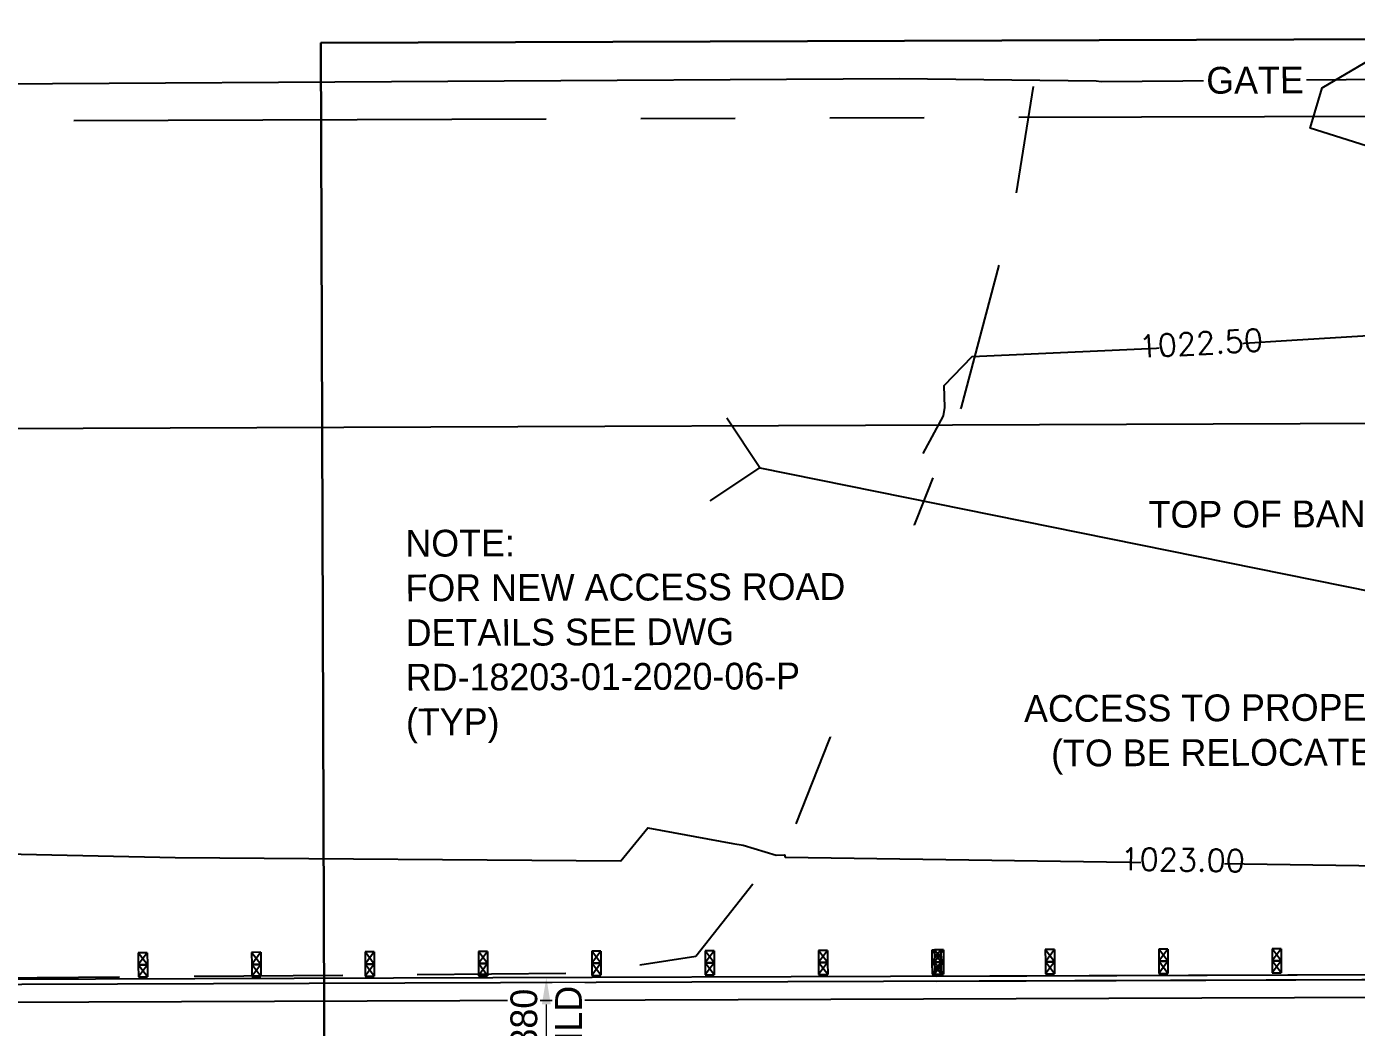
# Model space of a CAD drawing. Header units: metres. Extents: x -16741 to 19994, y 5629700 to 5668838.
# Drawn here: x 16670.36 to 16692.7, y 5649274.1 to 5649290.91 of the extents above; entities that cross this region are included whole.
import ezdxf
from ezdxf import colors
from ezdxf.entities.mleader import LeaderData, LeaderLine
from ezdxf.math import Vec2, Vec3

# ---------------------------------------------------------------- set-up
doc = ezdxf.new("R2010")
doc.units = ezdxf.units.M
for name, pattern in [('CENTERX2', [101.6, 63.5, -12.7, 12.7, -12.7]), ('HIDDEN', [0.375, 0.25, -0.125]), ('PHANTOM', [63.5, 31.75, -6.35, 6.35, -6.35, 6.35, -6.35])]:
    doc.linetypes.add(name, pattern=pattern)
for name, color, linetype in [('_BL SHLD', 253, 'HIDDEN'), ('C-TOPO-MAJR', 252, 'Continuous'), ('C-TOPO-MINR', 253, 'Continuous'), ('CB178108 - Hwy 560 Bridge Replacement Linework$0$S-BR-BRIDGERAIL', 139, 'Continuous'), ('CB178108 - Hwy 560 Bridge Replacement Linework$0$S-BR-POST', 139, 'Continuous'), ('Existing Highway 560 (Glenmore Tr) Surface$0$S-RD-CUL', 8, 'Continuous'), ('Existing Highway 560 (Glenmore Tr) Surface$0$S-RD-EOP', 64, 'Continuous'), ('Existing Highway 560 (Glenmore Tr) Surface$0$S-SF-FEN', 8, 'Existing Highway 560 (Glenmore Tr) Surface$0$FENC-BARB'), ('Existing Highway 560 (Glenmore Tr) Surface$0$S-UT-PWR-OHD', 8, 'Existing Highway 560 (Glenmore Tr) Surface$0$POWR-OVHD-E'), ('S-BR-BRIDGERAIL', 139, 'Continuous'), ('S-BR-CEN', 1, 'CENTERX2'), ('S-BR-DIM', 1, 'Continuous'), ('S-BR-POST', 139, 'Continuous')]:
    doc.layers.add(name, color=color, linetype=linetype)
doc.layers.add('G-TB-VPORTS', color=8, linetype='Continuous', plot=False)
doc.styles.add('AT Text Standard', font='simplex.shx', dxfattribs={"oblique": 1e-05, "height": 3})
doc.styles.add('AT_Font_Prop_3.0', font='font005.shx', dxfattribs={"height": 3})
doc.styles.add('Existing Highway 560 (Glenmore Tr) Surface$0$AT_Label', font='font005.shx', dxfattribs={"height": 3.5})
doc.styles.add('Existing Highway 560 (Glenmore Tr) Surface$0$Standard', font='simplex.shx')
doc.linetypes.add('Existing Highway 560 (Glenmore Tr) Surface$0$FENC-BARB', pattern='A,6.35,-2.54,["X",Existing Highway 560 (Glenmore Tr) Surface$0$Standard,S=1.27,R=0,X=-1.27,Y=-0.635],-2.54', length=11.43)
doc.linetypes.add('Existing Highway 560 (Glenmore Tr) Surface$0$POWR-OVHD-E', pattern='A,80,["PO",Existing Highway 560 (Glenmore Tr) Surface$0$AT_Label,S=0.7,R=0,X=2,Y=-1.225],0,[1,AT_SHAPES.shx,S=1000,R=0,X=4.1,Y=0],-8.2', length=88.2)
doc.dimstyles.new('AT Dim Standard (Meters)', dxfattribs={"dimtxt": 3, "dimasz": 3, "dimexe": 1.5, "dimexo": 1.5, "dimgap": 1, "dimtad": 1, "dimdec": 3, "dimzin": 0, "dimdsep": 46, "dimtxsty": 'AT_Font_Prop_3.0', "dimcen": -1.5, "dimclrd": 256, "dimclre": 256, "dimclrt": 2, "dimaunit": 1, "dimadec": 3, "dimazin": 0, "dimtfac": 1, "dimtdec": 3, "dimtmove": 0, "dimatfit": 3, "dimfxl": 1, "dimtfill": 1, "dimtolj": 1, "dimtzin": 0, "dimlwd": 15, "dimlwe": 15, "dimarcsym": 0})

# ---------------------------------------------------------------- blocks, each defined once
blk = doc.blocks.new('Existing Highway 560 (Glenmore Tr) Surface$0$Culvert')
at = {"flags": 128}
blk.add_lwpolyline([(-3.54, 3.54), (0, 0), (3.54, 3.54)], dxfattribs=at)
blk = doc.blocks.new('*D457')
at = {"layer": 'Defpoints', "color": 0, "lineweight": 30, "transparency": 16777216}
blk.add_point((16679.081, 5649273.054), dxfattribs=at)
at = {"layer": 'S-BR-DIM', "lineweight": 15, "transparency": 16777216}
for p, q in [((16678.872, 5649274.934), (16678.868, 5649274.934)), ((16679.093, 5649273.504), (16679.093, 5649274.484)), ((16679.306, 5649273.054), (16679.318, 5649273.054))]:
    blk.add_line(p, q, dxfattribs=at)
at = {"layer": 'S-BR-DIM', "color": 2, "lineweight": -3, "transparency": 16777216, "char_height": 0.45, "attachment_point": 5, "rotation": 90, "style": 'AT_Font_Prop_3.0', "bg_fill": 3, "box_fill_scale": 1.1, "bg_fill_color": 256, "bg_fill_true_color": 13158600, "bg_fill_transparency": 0}
for s, insert in [('\\A1;1.880', (16678.718, 5649273.994)), ('\\A1;SHLD', (16679.468, 5649273.994))]:
    blk.add_mtext(s, dxfattribs=dict(at, insert=insert))
at = {"layer": 'Defpoints', "color": 0, "lineweight": 30, "transparency": 16777216}
for p in [(16679.093, 5649274.934), (16679.097, 5649274.934)]:
    blk.add_point(p, dxfattribs=at)
at = {"layer": 'S-BR-DIM', "lineweight": 30, "transparency": 16777216}
for points in [[(16679.018, 5649274.484), (16679.168, 5649274.484), (16679.093, 5649274.934)], [(16679.018, 5649273.504), (16679.168, 5649273.504), (16679.093, 5649273.054)]]:
    blk.add_solid(points, dxfattribs=at)

msp = doc.modelspace()

# ---------------------------------------------------------------- linework, layer by layer
at = {"layer": 'C-TOPO-MAJR', "linetype": 'Continuous', "lineweight": -3, "elevation": 1023}
msp.add_lwpolyline([(16658.2084, 5649277.5349), (16667.4132, 5649277.0693), (16672.8589, 5649276.9494), (16680.3471, 5649276.8939), (16680.7968, 5649277.4508), (16682.2263, 5649277.1886), (16682.3977, 5649277.1583), (16682.9543, 5649276.9931), (16683.093, 5649276.9967), (16683.1086, 5649276.9551), (16695.4438, 5649276.7756), (16695.842, 5649276.7407), (16697.2209, 5649276.6199)], dxfattribs=at)
at = {"layer": 'C-TOPO-MINR', "linetype": 'Continuous', "lineweight": -3, "elevation": 1022.5}
msp.add_lwpolyline([(16685.4231, 5649283.7388), (16685.7655, 5649284.366), (16685.7875, 5649284.5067), (16685.7764, 5649284.879), (16686.2495, 5649285.3628), (16689.8363, 5649285.53), (16691.6198, 5649285.6398), (16695.1062, 5649285.8544), (16694.758, 5649287.4364), (16694.5524, 5649288.3706), (16691.9248, 5649289.2001), (16691.9419, 5649289.2577), (16692.1268, 5649289.8779), (16693.8296, 5649290.8806), (16693.8718, 5649290.9055), (16694.5721, 5649290.0907), (16696.2532, 5649285.6152), (16696.4261, 5649285.6795), (16696.8843, 5649285.3339), (16698.3502, 5649280.785)], dxfattribs=at)
at = {"layer": 'CB178108 - Hwy 560 Bridge Replacement Linework$0$S-BR-BRIDGERAIL'}
msp.add_line((16655.8045, 5649274.8576), (16698.9532, 5649275.0071), dxfattribs=at)
msp.add_lwpolyline([(16655.8045, 5649274.7726), (16699.2315, 5649274.923), (16699.345, 5649275.0084)], dxfattribs=at)
at = {"layer": 'CB178108 - Hwy 560 Bridge Replacement Linework$0$S-BR-POST'}
for p, q in [((16672.3887, 5649275.352), (16672.2367, 5649275.3515)), ((16672.3887, 5649275.352), (16672.2374, 5649275.1485)), ((16672.3887, 5649275.352), (16672.3894, 5649275.149)), ((16674.2937, 5649275.3586), (16674.1417, 5649275.3581)), ((16674.1417, 5649275.3581), (16674.1424, 5649275.1551)), ((16674.2944, 5649275.1556), (16674.1417, 5649275.3581)), ((16674.2937, 5649275.3586), (16674.1424, 5649275.1551)), ((16674.2937, 5649275.3586), (16674.2944, 5649275.1556)), ((16676.1987, 5649275.3652), (16676.0467, 5649275.3647)), ((16676.0467, 5649275.3647), (16676.0474, 5649275.1617)), ((16676.1994, 5649275.1622), (16676.0467, 5649275.3647)), ((16676.1987, 5649275.3652), (16676.0474, 5649275.1617)), ((16676.1987, 5649275.3652), (16676.1994, 5649275.1622)), ((16678.1037, 5649275.3718), (16677.9517, 5649275.3713)), ((16677.9517, 5649275.3713), (16677.9524, 5649275.1683)), ((16678.1044, 5649275.1688), (16677.9517, 5649275.3713)), ((16678.1037, 5649275.3718), (16677.9524, 5649275.1683)), ((16678.1037, 5649275.3718), (16678.1044, 5649275.1688)), ((16680.0086, 5649275.3784), (16679.8566, 5649275.3779)), ((16679.8566, 5649275.3779), (16679.8574, 5649275.1749)), ((16680.0094, 5649275.1754), (16679.8566, 5649275.3779)), ((16680.0086, 5649275.3784), (16679.8574, 5649275.1749)), ((16680.0086, 5649275.3784), (16680.0094, 5649275.1754)), ((16681.9136, 5649275.385), (16681.7616, 5649275.3845)), ((16681.7616, 5649275.3845), (16681.7623, 5649275.1815)), ((16681.9143, 5649275.182), (16681.7616, 5649275.3845)), ((16681.9136, 5649275.385), (16681.7623, 5649275.1815)), ((16681.9136, 5649275.385), (16681.9143, 5649275.182)), ((16683.8186, 5649275.3916), (16683.6666, 5649275.3911)), ((16683.6666, 5649275.3911), (16683.6673, 5649275.1881)), ((16683.8193, 5649275.1886), (16683.6666, 5649275.3911)), ((16683.8186, 5649275.3916), (16683.6673, 5649275.1881)), ((16683.8186, 5649275.3916), (16683.8193, 5649275.1886)), ((16685.7236, 5649275.3982), (16685.5716, 5649275.3977)), ((16685.5716, 5649275.3977), (16685.5723, 5649275.1947)), ((16685.7243, 5649275.1952), (16685.5716, 5649275.3977)), ((16685.7236, 5649275.3982), (16685.5723, 5649275.1947)), ((16685.7236, 5649275.3982), (16685.7243, 5649275.1952)), ((16687.6286, 5649275.4048), (16687.4766, 5649275.4043)), ((16687.4766, 5649275.4043), (16687.4773, 5649275.2013)), ((16687.6293, 5649275.2018), (16687.4766, 5649275.4043)), ((16687.6286, 5649275.4048), (16687.4773, 5649275.2013)), ((16687.6286, 5649275.4048), (16687.6293, 5649275.2018)), ((16689.5336, 5649275.4114), (16689.3816, 5649275.4109)), ((16689.3816, 5649275.4109), (16689.3823, 5649275.2079)), ((16689.5343, 5649275.2084), (16689.3816, 5649275.4109)), ((16689.5336, 5649275.4114), (16689.3823, 5649275.2079)), ((16689.5336, 5649275.4114), (16689.5343, 5649275.2084)), ((16691.4386, 5649275.418), (16691.2866, 5649275.4175)), ((16691.2866, 5649275.4175), (16691.2873, 5649275.2145)), ((16691.4393, 5649275.215), (16691.2866, 5649275.4175)), ((16691.4386, 5649275.418), (16691.2873, 5649275.2145)), ((16691.4386, 5649275.418), (16691.4393, 5649275.215)), ((16672.2367, 5649275.3515), (16672.2374, 5649275.1485)), ((16672.3894, 5649275.149), (16672.2367, 5649275.3515)), ((16672.3894, 5649275.149), (16672.2374, 5649275.1485)), ((16672.2374, 5649275.1485), (16672.3894, 5649275.149)), ((16672.2374, 5649275.1485), (16672.2381, 5649274.9455)), ((16672.3901, 5649274.946), (16672.2374, 5649275.1485)), ((16672.3894, 5649275.149), (16672.2381, 5649274.9455)), ((16672.3894, 5649275.149), (16672.3901, 5649274.946)), ((16674.2944, 5649275.1556), (16674.1424, 5649275.1551)), ((16674.1424, 5649275.1551), (16674.2944, 5649275.1556)), ((16674.1424, 5649275.1551), (16674.1431, 5649274.9521)), ((16674.2951, 5649274.9526), (16674.1424, 5649275.1551)), ((16674.2944, 5649275.1556), (16674.1431, 5649274.9521)), ((16674.2944, 5649275.1556), (16674.2951, 5649274.9526)), ((16676.1994, 5649275.1622), (16676.0474, 5649275.1617)), ((16676.0474, 5649275.1617), (16676.1994, 5649275.1622)), ((16676.0474, 5649275.1617), (16676.0481, 5649274.9587)), ((16676.2001, 5649274.9592), (16676.0474, 5649275.1617)), ((16676.1994, 5649275.1622), (16676.0481, 5649274.9587)), ((16676.1994, 5649275.1622), (16676.2001, 5649274.9592)), ((16678.1044, 5649275.1688), (16677.9524, 5649275.1683)), ((16677.9524, 5649275.1683), (16678.1044, 5649275.1688)), ((16677.9524, 5649275.1683), (16677.9531, 5649274.9653)), ((16678.1051, 5649274.9658), (16677.9524, 5649275.1683)), ((16678.1044, 5649275.1688), (16677.9531, 5649274.9653)), ((16678.1044, 5649275.1688), (16678.1051, 5649274.9658)), ((16680.0094, 5649275.1754), (16679.8574, 5649275.1749)), ((16679.8574, 5649275.1749), (16680.0094, 5649275.1754)), ((16679.8574, 5649275.1749), (16679.8581, 5649274.9719)), ((16680.0101, 5649274.9724), (16679.8574, 5649275.1749)), ((16680.0094, 5649275.1754), (16679.8581, 5649274.9719)), ((16680.0094, 5649275.1754), (16680.0101, 5649274.9724)), ((16681.9143, 5649275.182), (16681.7623, 5649275.1815)), ((16681.7623, 5649275.1815), (16681.9143, 5649275.182)), ((16681.7623, 5649275.1815), (16681.763, 5649274.9785)), ((16681.915, 5649274.979), (16681.7623, 5649275.1815)), ((16681.9143, 5649275.182), (16681.763, 5649274.9785)), ((16681.9143, 5649275.182), (16681.915, 5649274.979)), ((16683.8193, 5649275.1886), (16683.6673, 5649275.1881)), ((16683.6673, 5649275.1881), (16683.8193, 5649275.1886)), ((16683.6673, 5649275.1881), (16683.668, 5649274.9851)), ((16683.82, 5649274.9856), (16683.6673, 5649275.1881)), ((16683.8193, 5649275.1886), (16683.668, 5649274.9851)), ((16683.8193, 5649275.1886), (16683.82, 5649274.9856)), ((16685.7243, 5649275.1952), (16685.5723, 5649275.1947)), ((16685.5723, 5649275.1947), (16685.7243, 5649275.1952)), ((16685.5723, 5649275.1947), (16685.573, 5649274.9917)), ((16685.725, 5649274.9922), (16685.5723, 5649275.1947)), ((16685.7243, 5649275.1952), (16685.573, 5649274.9917)), ((16685.7243, 5649275.1952), (16685.725, 5649274.9922)), ((16687.6293, 5649275.2018), (16687.4773, 5649275.2013)), ((16687.4773, 5649275.2013), (16687.6293, 5649275.2018)), ((16687.4773, 5649275.2013), (16687.478, 5649274.9983)), ((16687.63, 5649274.9988), (16687.4773, 5649275.2013)), ((16687.6293, 5649275.2018), (16687.478, 5649274.9983)), ((16687.6293, 5649275.2018), (16687.63, 5649274.9988)), ((16689.5343, 5649275.2084), (16689.3823, 5649275.2079)), ((16689.3823, 5649275.2079), (16689.5343, 5649275.2084)), ((16689.3823, 5649275.2079), (16689.383, 5649275.0049)), ((16689.535, 5649275.0054), (16689.3823, 5649275.2079)), ((16689.5343, 5649275.2084), (16689.383, 5649275.0049)), ((16689.5343, 5649275.2084), (16689.535, 5649275.0054)), ((16691.4393, 5649275.215), (16691.2873, 5649275.2145)), ((16691.2873, 5649275.2145), (16691.4393, 5649275.215)), ((16691.2873, 5649275.2145), (16691.288, 5649275.0115)), ((16691.44, 5649275.012), (16691.2873, 5649275.2145)), ((16691.4393, 5649275.215), (16691.288, 5649275.0115)), ((16691.4393, 5649275.215), (16691.44, 5649275.012)), ((16672.2381, 5649274.9455), (16672.3901, 5649274.946)), ((16674.1431, 5649274.9521), (16674.2951, 5649274.9526)), ((16676.0481, 5649274.9587), (16676.2001, 5649274.9592)), ((16677.9531, 5649274.9653), (16678.1051, 5649274.9658)), ((16679.8581, 5649274.9719), (16680.0101, 5649274.9724)), ((16681.763, 5649274.9785), (16681.915, 5649274.979)), ((16683.668, 5649274.9851), (16683.82, 5649274.9856)), ((16685.573, 5649274.9917), (16685.725, 5649274.9922)), ((16687.478, 5649274.9983), (16687.63, 5649274.9988)), ((16689.383, 5649275.0049), (16689.535, 5649275.0054)), ((16691.288, 5649275.0115), (16691.44, 5649275.012))]:
    msp.add_line(p, q, dxfattribs=at)
at = {"layer": 'Existing Highway 560 (Glenmore Tr) Surface$0$S-RD-CUL', "flags": 128}
msp.add_lwpolyline([(16682.682, 5649283.494), (16697.8818, 5649280.422)], dxfattribs=at)
at = {"layer": 'Existing Highway 560 (Glenmore Tr) Surface$0$S-RD-EOP'}
msp.add_line((16623.581, 5649274.362), (16812.667, 5649275.017), dxfattribs=at)
at = {"layer": 'Existing Highway 560 (Glenmore Tr) Surface$0$S-SF-FEN', "flags": 128}
msp.add_lwpolyline([(16405.439, 5649289.387), (16408.223, 5649288.656), (16502.074, 5649289.082), (16594.263, 5649289.433), (16601.157, 5649289.409), (16604.206, 5649289.56), (16685.025, 5649290.034), (16688.333, 5649289.994), (16688.414, 5649289.982), (16693.587, 5649290.024), (16693.897, 5649289.852), (16694.412, 5649289.907), (16695.06, 5649287.052), (16697.576, 5649275.27)], dxfattribs=at)
at = {"layer": 'Existing Highway 560 (Glenmore Tr) Surface$0$S-UT-PWR-OHD', "flags": 128}
msp.add_lwpolyline([(16208.463, 5649282.231), (16317.214, 5649282.978), (16365.162, 5649283.141), (16418.312, 5649283.313), (16476.499, 5649283.475), (16523.378, 5649283.636), (16634.571, 5649284.02), (16747.118, 5649284.448), (16846.599, 5649284.715), (16936.971, 5649285.41)], dxfattribs=at)
at = {"layer": 'S-BR-BRIDGERAIL'}
msp.add_line((16685.6537, 5649274.961), (16698.9532, 5649275.0071), dxfattribs=at)
msp.add_lwpolyline([(16685.6494, 5649274.876), (16699.2315, 5649274.923), (16699.345, 5649275.0084)], dxfattribs=at)
at = {"layer": 'S-BR-CEN', "linetype": 'PHANTOM', "ltscale": 0.25}
msp.add_line((16623.5297, 5649289.1619), (16812.6157, 5649289.8169), dxfattribs=at)
at = {"layer": 'S-BR-POST'}
for p, q in [((16685.7654, 5649275.3988), (16685.6134, 5649275.3983)), ((16685.6134, 5649275.3983), (16685.6141, 5649275.1953)), ((16685.7661, 5649275.1958), (16685.6134, 5649275.3983)), ((16685.7654, 5649275.3988), (16685.6141, 5649275.1953)), ((16685.7654, 5649275.3988), (16685.7661, 5649275.1958)), ((16687.6286, 5649275.4048), (16687.4766, 5649275.4043)), ((16687.4766, 5649275.4043), (16687.4773, 5649275.2013)), ((16687.6293, 5649275.2018), (16687.4766, 5649275.4043)), ((16687.6286, 5649275.4048), (16687.4773, 5649275.2013)), ((16687.6286, 5649275.4048), (16687.6293, 5649275.2018)), ((16689.5336, 5649275.4114), (16689.3816, 5649275.4109)), ((16689.3816, 5649275.4109), (16689.3823, 5649275.2079)), ((16689.5343, 5649275.2084), (16689.3816, 5649275.4109)), ((16689.5336, 5649275.4114), (16689.3823, 5649275.2079)), ((16689.5336, 5649275.4114), (16689.5343, 5649275.2084)), ((16691.4386, 5649275.418), (16691.2866, 5649275.4175)), ((16691.2866, 5649275.4175), (16691.2873, 5649275.2145)), ((16691.4393, 5649275.215), (16691.2866, 5649275.4175)), ((16691.4386, 5649275.418), (16691.2873, 5649275.2145)), ((16691.4386, 5649275.418), (16691.4393, 5649275.215)), ((16685.7661, 5649275.1958), (16685.6141, 5649275.1953)), ((16685.6141, 5649275.1953), (16685.7661, 5649275.1958)), ((16685.6141, 5649275.1953), (16685.6148, 5649274.9923)), ((16685.7668, 5649274.9928), (16685.6141, 5649275.1953)), ((16685.7661, 5649275.1958), (16685.6148, 5649274.9923)), ((16685.7661, 5649275.1958), (16685.7668, 5649274.9928)), ((16687.6293, 5649275.2018), (16687.4773, 5649275.2013)), ((16687.4773, 5649275.2013), (16687.6293, 5649275.2018)), ((16687.4773, 5649275.2013), (16687.478, 5649274.9983)), ((16687.63, 5649274.9988), (16687.4773, 5649275.2013)), ((16687.6293, 5649275.2018), (16687.478, 5649274.9983)), ((16687.6293, 5649275.2018), (16687.63, 5649274.9988)), ((16689.5343, 5649275.2084), (16689.3823, 5649275.2079)), ((16689.3823, 5649275.2079), (16689.5343, 5649275.2084)), ((16689.3823, 5649275.2079), (16689.383, 5649275.0049)), ((16689.535, 5649275.0054), (16689.3823, 5649275.2079)), ((16689.5343, 5649275.2084), (16689.383, 5649275.0049)), ((16689.5343, 5649275.2084), (16689.535, 5649275.0054)), ((16691.4393, 5649275.215), (16691.2873, 5649275.2145)), ((16691.2873, 5649275.2145), (16691.4393, 5649275.215)), ((16691.2873, 5649275.2145), (16691.288, 5649275.0115)), ((16691.44, 5649275.012), (16691.2873, 5649275.2145)), ((16691.4393, 5649275.215), (16691.288, 5649275.0115)), ((16691.4393, 5649275.215), (16691.44, 5649275.012)), ((16685.6148, 5649274.9923), (16685.7668, 5649274.9928)), ((16687.478, 5649274.9983), (16687.63, 5649274.9988)), ((16689.383, 5649275.0049), (16689.535, 5649275.0054)), ((16691.288, 5649275.0115), (16691.44, 5649275.012))]:
    msp.add_line(p, q, dxfattribs=at)

# ---------------------------------------------------------------- block references
at = {"layer": 'Existing Highway 560 (Glenmore Tr) Surface$0$S-RD-CUL', "xscale": 0.2, "yscale": 0.2, "zscale": 0.2, "rotation": 78.57380461768857}
msp.add_blockref('Existing Highway 560 (Glenmore Tr) Surface$0$Culvert', (16682.682, 5649283.494), dxfattribs=at)

# ---------------------------------------------------------------- leaders
at = {"layer": 'S-BR-DIM', "lineweight": -3}
ml = msp.add_multileader_mtext('Standard', dxfattribs=at)
ml.set_content('TOP OF BANK', color=2, style='AT_Font_Prop_3.0')
ml.set_leader_properties(color=256, linetype='ByLayer', lineweight=15)
ml.build(insert=Vec2(0, 0))
ml.multileader.update_dxf_attribs({"dogleg_length": 2, "arrow_head_size": 0.45, "scale": 0.15})
ctx = ml.context
ctx.base_point, ctx.scale, ctx.char_height, ctx.arrow_head_size, ctx.landing_gap_size, ctx.plane_origin, ctx.plane_x_axis, ctx.plane_y_axis = Vec3(16688.9126, 5649282.7114), 0.15, 0.45, 0.45, 0.3, Vec3(16696.3924, 5649281.4816), Vec3(0.999994, 0.003464), Vec3(-0.003464, 0.999994)
notes = []
notes.append((ctx, [(0, (1, 1, 0), (16694.234, 5649282.7298), (-0.999994, -0.003464), 0.3, [(0, [(16696.5583, 5649281.1729)], 0, [])])]))
ctx.mtext.insert, ctx.mtext.text_direction, ctx.mtext.rotation, ctx.mtext.flow_direction = Vec3(16689.2118, 5649282.9374), Vec3(0.999994, 0.003464), 0.003464, 5
for ctx, leaders in notes:
    for number, flags, end, landing, length, lines in leaders:
        leader = LeaderData()
        leader.index, (leader.has_last_leader_line, leader.has_dogleg_vector, leader.attachment_direction) = number, flags
        leader.last_leader_point, leader.dogleg_vector, leader.dogleg_length = Vec3(end), Vec3(landing), length
        for number, points, colour, breaks in lines:
            line = LeaderLine()
            line.index, line.vertices, line.color, line.breaks = number, Vec3.list(points), colors.encode_raw_color(colour), breaks
            leader.lines.append(line)
        ctx.leaders.append(leader)

# ---------------------------------------------------------------- next in the draw order: texts
at = {"layer": 'C-TOPO-MINR', "color": 253, "linetype": 'Continuous', "lineweight": -3, "char_height": 0.375, "width": 1.245471, "attachment_point": 5, "style": 'AT Text Standard', "bg_fill": 3, "box_fill_scale": 1.211667, "bg_fill_color": 256, "bg_fill_true_color": 13158600, "bg_fill_transparency": 0}
for s, insert, rotation in [('1022.50', (16690.0893, 5649285.5885, 1023), 3.17829), ('1023.00', (16689.7852, 5649276.9109, 1023), 359.07845)]:
    msp.add_mtext(s, dxfattribs=dict(at, insert=insert, rotation=rotation))
at = {"layer": 'S-BR-DIM', "color": 2, "lineweight": -3, "char_height": 0.45, "attachment_point": 5, "rotation": 0.19847, "style": 'AT_Font_Prop_3.0', "bg_fill": 3, "box_fill_scale": 1.1, "bg_fill_color": 256, "bg_fill_true_color": 13158600, "bg_fill_transparency": 0}
for s, insert in [('GATE', (16691.0005, 5649290.003)), ('\\pxqc;ACCESS TO PROPERTY \\P(TO BE RELOCATED)', (16690.599, 5649279.0226))]:
    msp.add_mtext(s, dxfattribs=dict(at, insert=insert))

# ---------------------------------------------------------------- next in the draw order: linework, layer by layer
at = {"layer": '_BL SHLD', "ltscale": 10, "flags": 128}
msp.add_lwpolyline([(16408.126, 5649288.571), (16408.945, 5649285.349), (16410.626, 5649281.588), (16412.15, 5649278.331), (16413.618, 5649276.031), (16414.551, 5649275.319), (16415.47, 5649274.716), (16418.132, 5649274.583), (16444.117, 5649274.68), (16473.68, 5649274.649), (16502.908, 5649274.649), (16533.297, 5649274.756), (16564.565, 5649274.81), (16592.862, 5649274.881), (16623.416, 5649274.683), (16653.806, 5649274.809), (16679.741, 5649275.009), (16681.606, 5649275.293), (16683.229, 5649277.357), (16684.667, 5649280.99), (16686.068, 5649284.514), (16686.947, 5649287.813), (16687.277, 5649289.902)], dxfattribs=at)

# ---------------------------------------------------------------- next in the draw order: texts
at = {"layer": 'S-BR-DIM', "color": 2, "lineweight": -3, "insert": (16681.5426, 5649280.6768), "char_height": 0.45, "width": 9.624702, "attachment_point": 5, "rotation": 0.19847, "style": 'AT_Font_Prop_3.0', "bg_fill": 3, "box_fill_scale": 1.1, "bg_fill_color": 256, "bg_fill_true_color": 13158600, "bg_fill_transparency": 0}
msp.add_mtext('\\pxql;NOTE:\\PFOR NEW ACCESS ROAD\\PDETAILS SEE DWG RD-18203-01-2020-06-P\\P(TYP)', dxfattribs=at)

# ---------------------------------------------------------------- next in the draw order: dimensions: what is measured, and where the dimension line sits
at = {"layer": 'S-BR-DIM', "lineweight": -3}
dim = msp.add_linear_dim(base=(16679.0934, 5649274.9343), p1=(16679.0805, 5649273.0542), p2=(16679.0968, 5649274.9343), angle=90, text='<>\\XSHLD', dimstyle='AT Dim Standard (Meters)', dxfattribs=at)
dim.commit()
dim.dimension.update_dxf_attribs({"geometry": '*D457', "text_midpoint": (16679.0934, 5649273.9942), "dimtype": 160})

# ---------------------------------------------------------------- next in the draw order: linework, layer by layer
at = {"layer": 'G-TB-VPORTS', "lineweight": 30}
msp.add_lwpolyline([(16675.451, 5649248.3424), (16750.6533, 5649248.6029), (16750.5068, 5649290.8921), (16675.3045, 5649290.6316)], close=True, dxfattribs=at)

doc.saveas('drawing.dxf')
